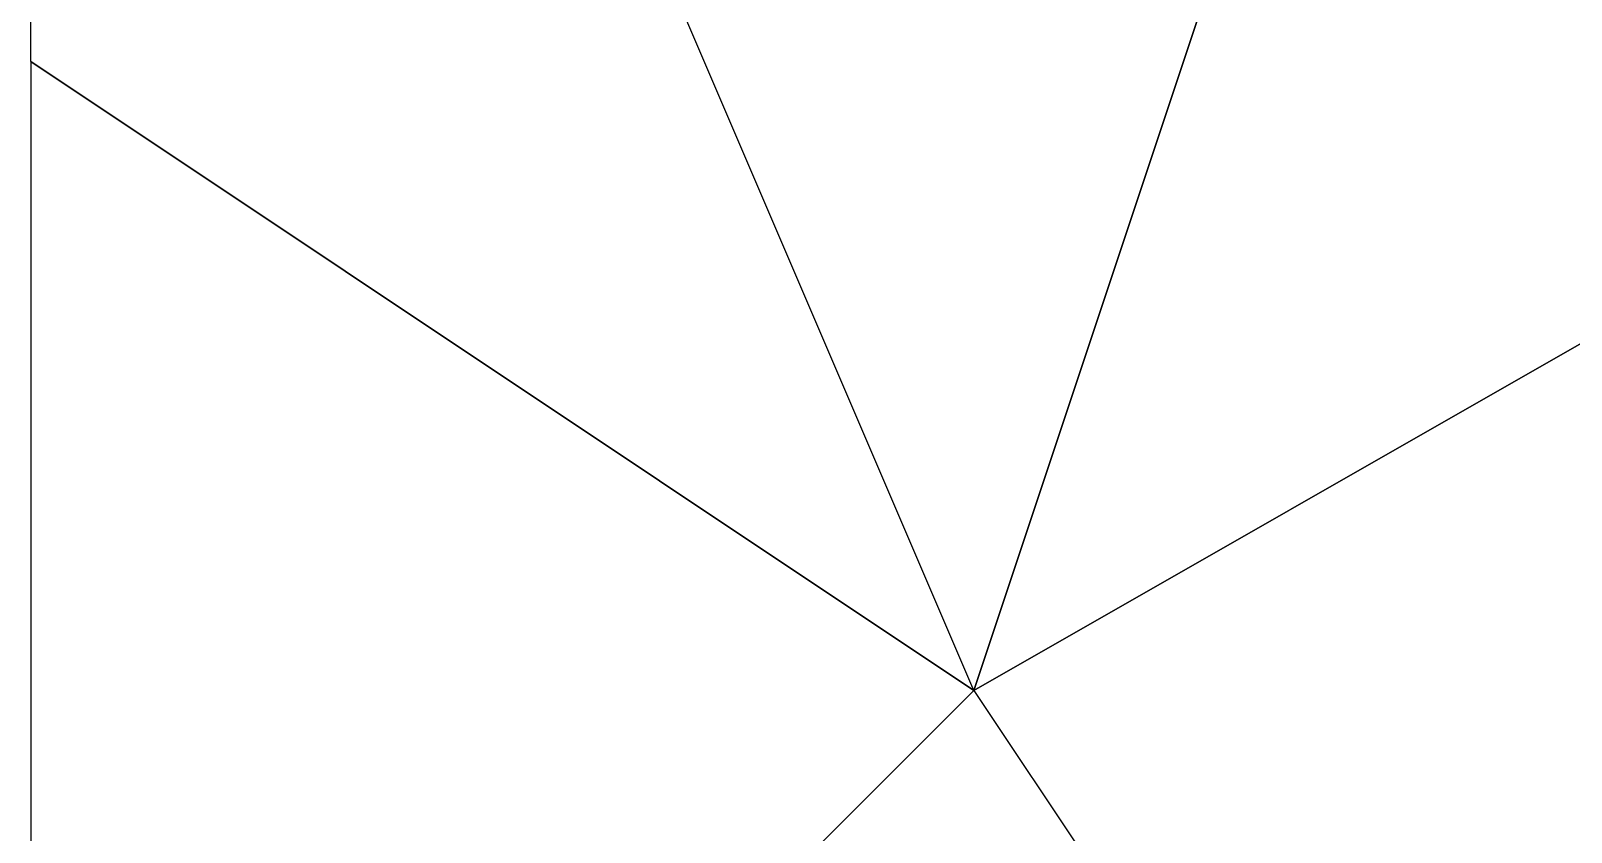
# Model space of a CAD drawing. Extents: x 0 to 20, y 0 to 20.
# Drawn here: x 0 to 4.9, y 2.549 to 5.098 of the extents above; entities that cross this region are included whole.
import ezdxf

# ---------------------------------------------------------------- set-up
doc = ezdxf.new("R2010")
doc.units = 0

msp = doc.modelspace()

# ---------------------------------------------------------------- linework, layer by layer
for p, q in [((3, 3), (6, 12)), ((6, 12), (3, 3)), ((3, 3), (0, 10)), ((0, 5), (0, 10)), ((3, 3), (0, 10)), ((10, 7), (3, 3)), ((3, 3), (10, 7)), ((3, 3), (0, 5)), ((0, 5), (3, 3)), ((0, 5), (0, 0)), ((3, 3), (0, 0)), ((0, 0), (3, 3)), ((3, 3), (5, 0)), ((3, 3), (5, 0))]:
    msp.add_line(p, q)

doc.saveas('drawing.dxf')
